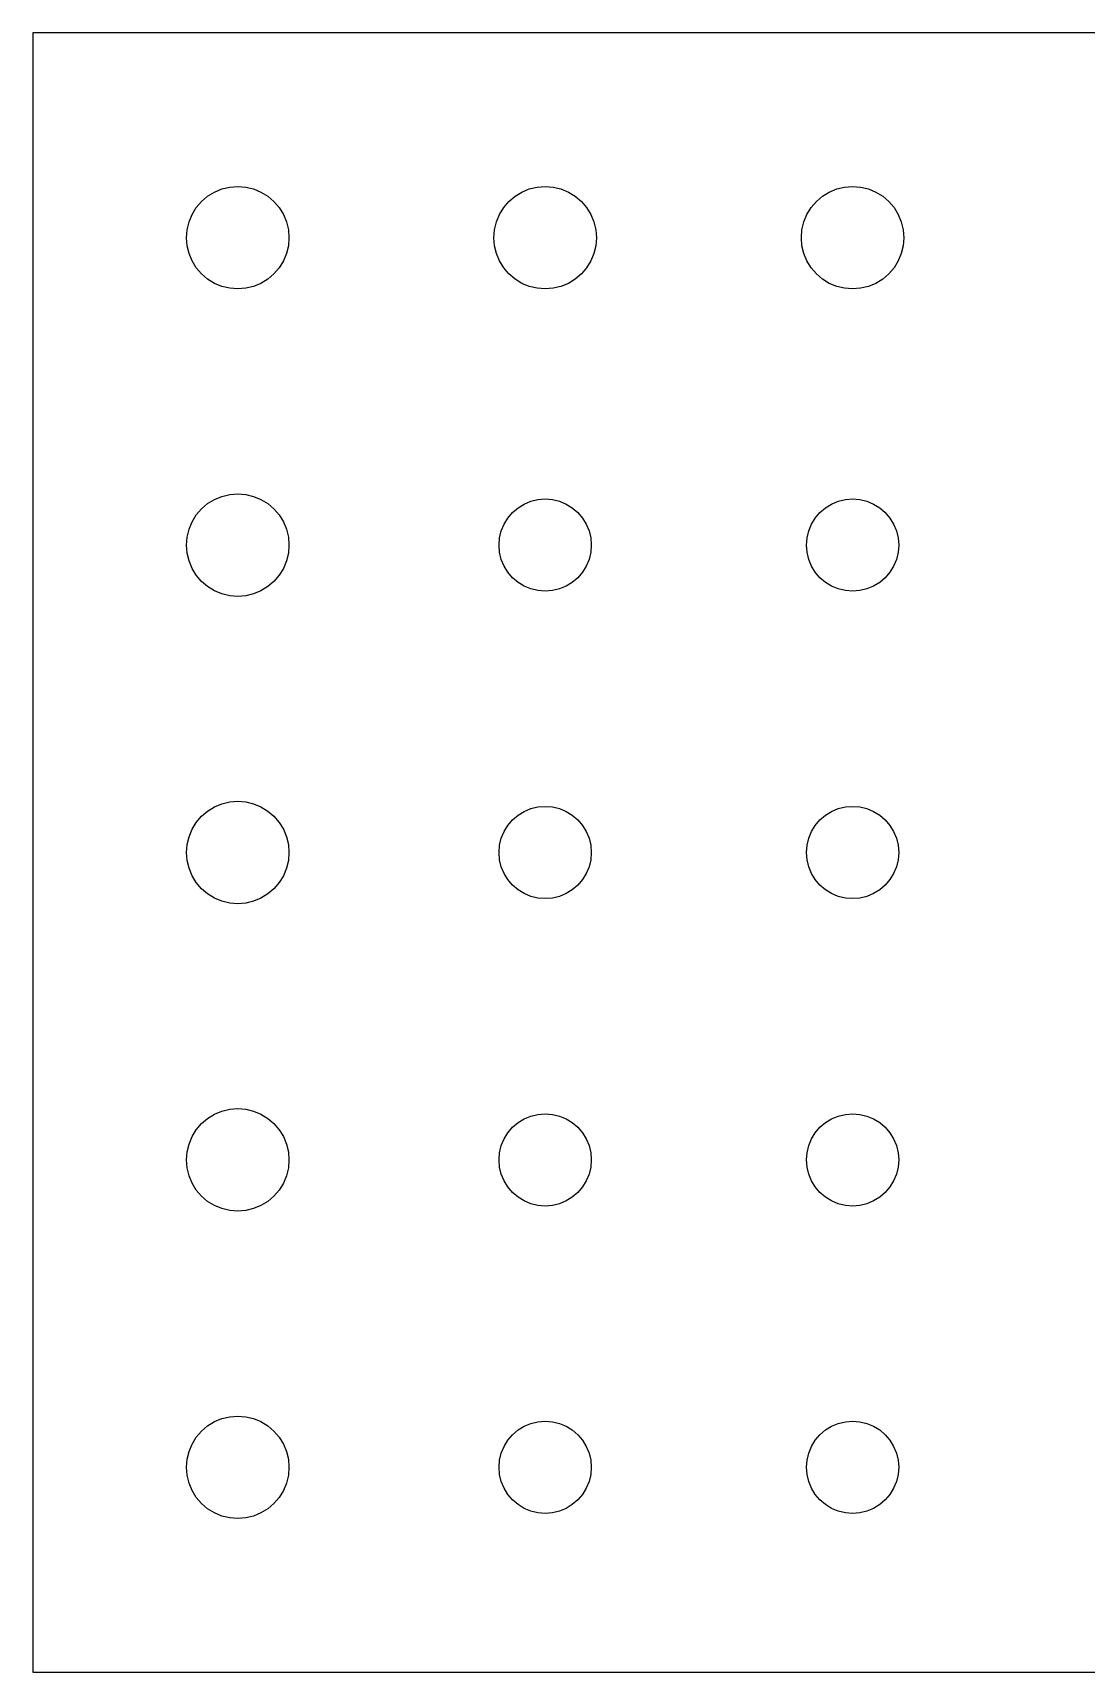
# Model space of a CAD drawing. Header units: metres. Extents: x 0 to 220, y 0 to 160.
# Drawn here: x 0 to 102.8, y 0 to 160 of the extents above; entities that cross this region are included whole.
import ezdxf

# ---------------------------------------------------------------- set-up
doc = ezdxf.new("R2010")
doc.units = ezdxf.units.M

msp = doc.modelspace()

# ---------------------------------------------------------------- linework, layer by layer
for p, q in [((220, 160), (0, 160)), ((0, 160), (0, 0)), ((16.4645, 143.536), (17.0611, 144.045)), ((17.0611, 144.045), (17.73, 144.455)), ((17.73, 144.455), (18.4549, 144.755)), ((18.4549, 144.755), (19.2178, 144.938)), ((19.2178, 144.938), (20, 145)), ((20, 145), (20.7822, 144.938)), ((20.7822, 144.938), (21.5451, 144.755)), ((21.5451, 144.755), (22.2699, 144.455)), ((22.2699, 144.455), (22.9389, 144.045)), ((22.9389, 144.045), (23.5355, 143.536)), ((46.4645, 143.536), (47.0611, 144.045)), ((47.0611, 144.045), (47.73, 144.455)), ((47.73, 144.455), (48.4549, 144.755)), ((48.4549, 144.755), (49.2178, 144.938)), ((49.2178, 144.938), (50, 145)), ((50, 145), (50.7822, 144.938)), ((50.7822, 144.938), (51.5451, 144.755)), ((51.5451, 144.755), (52.2699, 144.455)), ((52.2699, 144.455), (52.9389, 144.045)), ((52.9389, 144.045), (53.5355, 143.536)), ((76.4645, 143.536), (77.0611, 144.045)), ((77.0611, 144.045), (77.73, 144.455)), ((77.73, 144.455), (78.4549, 144.755)), ((78.4549, 144.755), (79.2178, 144.938)), ((79.2178, 144.938), (80, 145)), ((80, 145), (80.7822, 144.938)), ((80.7822, 144.938), (81.5451, 144.755)), ((81.5451, 144.755), (82.2699, 144.455)), ((82.2699, 144.455), (82.9389, 144.045)), ((82.9389, 144.045), (83.5355, 143.536)), ((15.545, 142.27), (15.9549, 142.939)), ((15.9549, 142.939), (16.4645, 143.536)), ((23.5355, 143.536), (24.0451, 142.939)), ((24.0451, 142.939), (24.455, 142.27)), ((45.545, 142.27), (45.9549, 142.939)), ((45.9549, 142.939), (46.4645, 143.536)), ((53.5355, 143.536), (54.0451, 142.939)), ((54.0451, 142.939), (54.455, 142.27)), ((75.545, 142.27), (75.9549, 142.939)), ((75.9549, 142.939), (76.4645, 143.536)), ((83.5355, 143.536), (84.0451, 142.939)), ((84.0451, 142.939), (84.455, 142.27)), ((15.0616, 140.782), (15.2447, 141.545)), ((15.2447, 141.545), (15.545, 142.27)), ((24.455, 142.27), (24.7553, 141.545)), ((24.7553, 141.545), (24.9384, 140.782)), ((45.0616, 140.782), (45.2447, 141.545)), ((45.2447, 141.545), (45.545, 142.27)), ((54.455, 142.27), (54.7553, 141.545)), ((54.7553, 141.545), (54.9384, 140.782)), ((75.0616, 140.782), (75.2447, 141.545)), ((75.2447, 141.545), (75.545, 142.27)), ((84.455, 142.27), (84.7553, 141.545)), ((84.7553, 141.545), (84.9384, 140.782)), ((15, 140), (15.0616, 140.782)), ((15.0616, 139.218), (15, 140)), ((15.2447, 138.455), (15.0616, 139.218)), ((24.9384, 139.218), (24.7553, 138.455)), ((24.9384, 140.782), (25, 140)), ((25, 140), (24.9384, 139.218)), ((45, 140), (45.0616, 140.782)), ((45.0616, 139.218), (45, 140)), ((45.2447, 138.455), (45.0616, 139.218)), ((54.9384, 139.218), (54.7553, 138.455)), ((54.9384, 140.782), (55, 140)), ((55, 140), (54.9384, 139.218)), ((75, 140), (75.0616, 140.782)), ((75.0616, 139.218), (75, 140)), ((75.2447, 138.455), (75.0616, 139.218)), ((84.9384, 139.218), (84.7553, 138.455)), ((84.9384, 140.782), (85, 140)), ((85, 140), (84.9384, 139.218)), ((15.545, 137.73), (15.2447, 138.455)), ((15.9549, 137.061), (15.545, 137.73)), ((24.455, 137.73), (24.0451, 137.061)), ((24.7553, 138.455), (24.455, 137.73)), ((45.545, 137.73), (45.2447, 138.455)), ((45.9549, 137.061), (45.545, 137.73)), ((54.455, 137.73), (54.0451, 137.061)), ((54.7553, 138.455), (54.455, 137.73)), ((75.545, 137.73), (75.2447, 138.455)), ((75.9549, 137.061), (75.545, 137.73)), ((84.455, 137.73), (84.0451, 137.061)), ((84.7553, 138.455), (84.455, 137.73)), ((16.4645, 136.464), (15.9549, 137.061)), ((17.0611, 135.955), (16.4645, 136.464)), ((23.5355, 136.464), (22.9389, 135.955)), ((24.0451, 137.061), (23.5355, 136.464)), ((46.4645, 136.464), (45.9549, 137.061)), ((47.0611, 135.955), (46.4645, 136.464)), ((53.5355, 136.464), (52.9389, 135.955)), ((54.0451, 137.061), (53.5355, 136.464)), ((76.4645, 136.464), (75.9549, 137.061)), ((77.0611, 135.955), (76.4645, 136.464)), ((83.5355, 136.464), (82.9389, 135.955)), ((84.0451, 137.061), (83.5355, 136.464)), ((17.73, 135.545), (17.0611, 135.955)), ((18.4549, 135.245), (17.73, 135.545)), ((19.2178, 135.062), (18.4549, 135.245)), ((20, 135), (19.2178, 135.062)), ((20.7822, 135.062), (20, 135)), ((21.5451, 135.245), (20.7822, 135.062)), ((22.2699, 135.545), (21.5451, 135.245)), ((22.9389, 135.955), (22.2699, 135.545)), ((47.73, 135.545), (47.0611, 135.955)), ((48.4549, 135.245), (47.73, 135.545)), ((49.2178, 135.062), (48.4549, 135.245)), ((50, 135), (49.2178, 135.062)), ((50.7822, 135.062), (50, 135)), ((51.5451, 135.245), (50.7822, 135.062)), ((52.2699, 135.545), (51.5451, 135.245)), ((52.9389, 135.955), (52.2699, 135.545)), ((77.73, 135.545), (77.0611, 135.955)), ((78.4549, 135.245), (77.73, 135.545)), ((79.2178, 135.062), (78.4549, 135.245)), ((80, 135), (79.2178, 135.062)), ((80.7822, 135.062), (80, 135)), ((81.5451, 135.245), (80.7822, 135.062)), ((82.2699, 135.545), (81.5451, 135.245)), ((82.9389, 135.955), (82.2699, 135.545)), ((16.4645, 113.536), (17.0611, 114.045)), ((17.0611, 114.045), (17.73, 114.455)), ((17.73, 114.455), (18.4549, 114.755)), ((18.4549, 114.755), (19.2178, 114.938)), ((19.2178, 114.938), (20, 115)), ((20, 115), (20.7822, 114.938)), ((20.7822, 114.938), (21.5451, 114.755)), ((21.5451, 114.755), (22.2699, 114.455)), ((22.2699, 114.455), (22.9389, 114.045)), ((22.9389, 114.045), (23.5355, 113.536)), ((46.818, 113.182), (47.355, 113.641)), ((47.355, 113.641), (47.957, 114.01)), ((47.957, 114.01), (48.6094, 114.28)), ((48.6094, 114.28), (49.296, 114.445)), ((49.296, 114.445), (50, 114.5)), ((50, 114.5), (50.7039, 114.445)), ((50.7039, 114.445), (51.3906, 114.28)), ((51.3906, 114.28), (52.043, 114.01)), ((52.043, 114.01), (52.645, 113.641)), ((52.645, 113.641), (53.182, 113.182)), ((76.818, 113.182), (77.355, 113.641)), ((77.355, 113.641), (77.957, 114.01)), ((77.957, 114.01), (78.6094, 114.28)), ((78.6094, 114.28), (79.296, 114.445)), ((79.296, 114.445), (80, 114.5)), ((80, 114.5), (80.7039, 114.445)), ((80.7039, 114.445), (81.3906, 114.28)), ((81.3906, 114.28), (82.043, 114.01)), ((82.043, 114.01), (82.645, 113.641)), ((82.645, 113.641), (83.182, 113.182)), ((15.2447, 111.545), (15.545, 112.27)), ((15.545, 112.27), (15.9549, 112.939)), ((15.9549, 112.939), (16.4645, 113.536)), ((23.5355, 113.536), (24.0451, 112.939)), ((24.0451, 112.939), (24.455, 112.27)), ((24.455, 112.27), (24.7553, 111.545)), ((45.7202, 111.391), (45.9905, 112.043)), ((45.9905, 112.043), (46.3594, 112.645)), ((46.3594, 112.645), (46.818, 113.182)), ((53.182, 113.182), (53.6406, 112.645)), ((53.6406, 112.645), (54.0095, 112.043)), ((54.0095, 112.043), (54.2797, 111.391)), ((75.7202, 111.391), (75.9905, 112.043)), ((75.9905, 112.043), (76.3594, 112.645)), ((76.3594, 112.645), (76.818, 113.182)), ((83.182, 113.182), (83.6406, 112.645)), ((83.6406, 112.645), (84.0095, 112.043)), ((84.0095, 112.043), (84.2797, 111.391)), ((15, 110), (15.0616, 110.782)), ((15.0616, 110.782), (15.2447, 111.545)), ((24.7553, 111.545), (24.9384, 110.782)), ((24.9384, 110.782), (25, 110)), ((45.5, 110), (45.5554, 110.704)), ((45.5554, 110.704), (45.7202, 111.391)), ((54.2797, 111.391), (54.4446, 110.704)), ((54.4446, 110.704), (54.5, 110)), ((75.5, 110), (75.5554, 110.704)), ((75.5554, 110.704), (75.7202, 111.391)), ((84.2797, 111.391), (84.4446, 110.704)), ((84.4446, 110.704), (84.5, 110)), ((15.0616, 109.218), (15, 110)), ((15.2447, 108.455), (15.0616, 109.218)), ((24.9384, 109.218), (24.7553, 108.455)), ((25, 110), (24.9384, 109.218)), ((45.5554, 109.296), (45.5, 110)), ((45.7202, 108.609), (45.5554, 109.296)), ((54.4446, 109.296), (54.2797, 108.609)), ((54.5, 110), (54.4446, 109.296)), ((75.5554, 109.296), (75.5, 110)), ((75.7202, 108.609), (75.5554, 109.296)), ((84.4446, 109.296), (84.2797, 108.609)), ((84.5, 110), (84.4446, 109.296)), ((15.545, 107.73), (15.2447, 108.455)), ((15.9549, 107.061), (15.545, 107.73)), ((24.455, 107.73), (24.0451, 107.061)), ((24.7553, 108.455), (24.455, 107.73)), ((45.9905, 107.957), (45.7202, 108.609)), ((46.3594, 107.355), (45.9905, 107.957)), ((46.818, 106.818), (46.3594, 107.355)), ((53.6406, 107.355), (53.182, 106.818)), ((54.0095, 107.957), (53.6406, 107.355)), ((54.2797, 108.609), (54.0095, 107.957)), ((75.9905, 107.957), (75.7202, 108.609)), ((76.3594, 107.355), (75.9905, 107.957)), ((76.818, 106.818), (76.3594, 107.355)), ((83.6406, 107.355), (83.182, 106.818)), ((84.0095, 107.957), (83.6406, 107.355)), ((84.2797, 108.609), (84.0095, 107.957)), ((16.4645, 106.464), (15.9549, 107.061)), ((17.0611, 105.955), (16.4645, 106.464)), ((17.73, 105.545), (17.0611, 105.955)), ((22.9389, 105.955), (22.2699, 105.545)), ((23.5355, 106.464), (22.9389, 105.955)), ((24.0451, 107.061), (23.5355, 106.464)), ((47.355, 106.359), (46.818, 106.818)), ((47.957, 105.99), (47.355, 106.359)), ((48.6094, 105.72), (47.957, 105.99)), ((49.296, 105.555), (48.6094, 105.72)), ((51.3906, 105.72), (50.7039, 105.555)), ((52.043, 105.99), (51.3906, 105.72)), ((52.645, 106.359), (52.043, 105.99)), ((53.182, 106.818), (52.645, 106.359)), ((77.355, 106.359), (76.818, 106.818)), ((77.957, 105.99), (77.355, 106.359)), ((78.6094, 105.72), (77.957, 105.99)), ((79.296, 105.555), (78.6094, 105.72)), ((81.3906, 105.72), (80.7039, 105.555)), ((82.043, 105.99), (81.3906, 105.72)), ((82.645, 106.359), (82.043, 105.99)), ((83.182, 106.818), (82.645, 106.359)), ((18.4549, 105.245), (17.73, 105.545)), ((19.2178, 105.062), (18.4549, 105.245)), ((20, 105), (19.2178, 105.062)), ((20.7822, 105.062), (20, 105)), ((21.5451, 105.245), (20.7822, 105.062)), ((22.2699, 105.545), (21.5451, 105.245)), ((50, 105.5), (49.296, 105.555)), ((50.7039, 105.555), (50, 105.5)), ((80, 105.5), (79.296, 105.555)), ((80.7039, 105.555), (80, 105.5)), ((18.4549, 84.7553), (19.2178, 84.9384)), ((19.2178, 84.9384), (20, 85)), ((20, 85), (20.7822, 84.9384)), ((20.7822, 84.9384), (21.5451, 84.7553)), ((15.9549, 82.9389), (16.4645, 83.5355)), ((16.4645, 83.5355), (17.0611, 84.0451)), ((17.0611, 84.0451), (17.73, 84.455)), ((17.73, 84.455), (18.4549, 84.7553)), ((21.5451, 84.7553), (22.2699, 84.455)), ((22.2699, 84.455), (22.9389, 84.0451)), ((22.9389, 84.0451), (23.5355, 83.5355)), ((23.5355, 83.5355), (24.0451, 82.9389)), ((46.818, 83.182), (47.355, 83.6406)), ((47.355, 83.6406), (47.957, 84.0095)), ((47.957, 84.0095), (48.6094, 84.2797)), ((48.6094, 84.2797), (49.296, 84.4446)), ((49.296, 84.4446), (50, 84.5)), ((50, 84.5), (50.7039, 84.4446)), ((50.7039, 84.4446), (51.3906, 84.2797)), ((51.3906, 84.2797), (52.043, 84.0095)), ((52.043, 84.0095), (52.645, 83.6406)), ((52.645, 83.6406), (53.182, 83.182)), ((76.818, 83.182), (77.355, 83.6406)), ((77.355, 83.6406), (77.957, 84.0095)), ((77.957, 84.0095), (78.6094, 84.2797)), ((78.6094, 84.2797), (79.296, 84.4446)), ((79.296, 84.4446), (80, 84.5)), ((80, 84.5), (80.7039, 84.4446)), ((80.7039, 84.4446), (81.3906, 84.2797)), ((81.3906, 84.2797), (82.043, 84.0095)), ((82.043, 84.0095), (82.645, 83.6406)), ((82.645, 83.6406), (83.182, 83.182)), ((15.2447, 81.5451), (15.545, 82.2699)), ((15.545, 82.2699), (15.9549, 82.9389)), ((24.0451, 82.9389), (24.455, 82.2699)), ((24.455, 82.2699), (24.7553, 81.5451)), ((45.7202, 81.3906), (45.9905, 82.043)), ((45.9905, 82.043), (46.3594, 82.645)), ((46.3594, 82.645), (46.818, 83.182)), ((53.182, 83.182), (53.6406, 82.645)), ((53.6406, 82.645), (54.0095, 82.043)), ((54.0095, 82.043), (54.2797, 81.3906)), ((75.7202, 81.3906), (75.9905, 82.043)), ((75.9905, 82.043), (76.3594, 82.645)), ((76.3594, 82.645), (76.818, 83.182)), ((83.182, 83.182), (83.6406, 82.645)), ((83.6406, 82.645), (84.0095, 82.043)), ((84.0095, 82.043), (84.2797, 81.3906)), ((15, 80), (15.0616, 80.7822)), ((15.0616, 79.2178), (15, 80)), ((15.0616, 80.7822), (15.2447, 81.5451)), ((24.7553, 81.5451), (24.9384, 80.7822)), ((24.9384, 80.7822), (25, 80)), ((25, 80), (24.9384, 79.2178)), ((45.5, 80), (45.5554, 80.7039)), ((45.5554, 79.296), (45.5, 80)), ((45.5554, 80.7039), (45.7202, 81.3906)), ((54.2797, 81.3906), (54.4446, 80.7039)), ((54.4446, 80.7039), (54.5, 80)), ((54.5, 80), (54.4446, 79.296)), ((75.5, 80), (75.5554, 80.7039)), ((75.5554, 79.296), (75.5, 80)), ((75.5554, 80.7039), (75.7202, 81.3906)), ((84.2797, 81.3906), (84.4446, 80.7039)), ((84.4446, 80.7039), (84.5, 80)), ((84.5, 80), (84.4446, 79.296)), ((15.2447, 78.4549), (15.0616, 79.2178)), ((15.545, 77.73), (15.2447, 78.4549)), ((24.7553, 78.4549), (24.455, 77.73)), ((24.9384, 79.2178), (24.7553, 78.4549)), ((45.7202, 78.6094), (45.5554, 79.296)), ((45.9905, 77.957), (45.7202, 78.6094)), ((54.2797, 78.6094), (54.0095, 77.957)), ((54.4446, 79.296), (54.2797, 78.6094)), ((75.7202, 78.6094), (75.5554, 79.296)), ((75.9905, 77.957), (75.7202, 78.6094)), ((84.2797, 78.6094), (84.0095, 77.957)), ((84.4446, 79.296), (84.2797, 78.6094)), ((15.9549, 77.0611), (15.545, 77.73)), ((16.4645, 76.4645), (15.9549, 77.0611)), ((24.0451, 77.0611), (23.5355, 76.4645)), ((24.455, 77.73), (24.0451, 77.0611)), ((46.3594, 77.355), (45.9905, 77.957)), ((46.818, 76.818), (46.3594, 77.355)), ((47.355, 76.3594), (46.818, 76.818)), ((53.182, 76.818), (52.645, 76.3594)), ((53.6406, 77.355), (53.182, 76.818)), ((54.0095, 77.957), (53.6406, 77.355)), ((76.3594, 77.355), (75.9905, 77.957)), ((76.818, 76.818), (76.3594, 77.355)), ((77.355, 76.3594), (76.818, 76.818)), ((83.182, 76.818), (82.645, 76.3594)), ((83.6406, 77.355), (83.182, 76.818)), ((84.0095, 77.957), (83.6406, 77.355)), ((17.0611, 75.9549), (16.4645, 76.4645)), ((17.73, 75.545), (17.0611, 75.9549)), ((18.4549, 75.2447), (17.73, 75.545)), ((19.2178, 75.0616), (18.4549, 75.2447)), ((21.5451, 75.2447), (20.7822, 75.0616)), ((22.2699, 75.545), (21.5451, 75.2447)), ((22.9389, 75.9549), (22.2699, 75.545)), ((23.5355, 76.4645), (22.9389, 75.9549)), ((47.957, 75.9905), (47.355, 76.3594)), ((48.6094, 75.7202), (47.957, 75.9905)), ((49.296, 75.5554), (48.6094, 75.7202)), ((50, 75.5), (49.296, 75.5554)), ((50.7039, 75.5554), (50, 75.5)), ((51.3906, 75.7202), (50.7039, 75.5554)), ((52.043, 75.9905), (51.3906, 75.7202)), ((52.645, 76.3594), (52.043, 75.9905)), ((77.957, 75.9905), (77.355, 76.3594)), ((78.6094, 75.7202), (77.957, 75.9905)), ((79.296, 75.5554), (78.6094, 75.7202)), ((80, 75.5), (79.296, 75.5554)), ((80.7039, 75.5554), (80, 75.5)), ((81.3906, 75.7202), (80.7039, 75.5554)), ((82.043, 75.9905), (81.3906, 75.7202)), ((82.645, 76.3594), (82.043, 75.9905)), ((20, 75), (19.2178, 75.0616)), ((20.7822, 75.0616), (20, 75)), ((17.0611, 54.0451), (17.73, 54.455)), ((17.73, 54.455), (18.4549, 54.7553)), ((18.4549, 54.7553), (19.2178, 54.9384)), ((19.2178, 54.9384), (20, 55)), ((20, 55), (20.7822, 54.9384)), ((20.7822, 54.9384), (21.5451, 54.7553)), ((21.5451, 54.7553), (22.2699, 54.455)), ((22.2699, 54.455), (22.9389, 54.0451)), ((48.6094, 54.2797), (49.296, 54.4446)), ((49.296, 54.4446), (50, 54.5)), ((50, 54.5), (50.7039, 54.4446)), ((50.7039, 54.4446), (51.3906, 54.2797)), ((78.6094, 54.2797), (79.296, 54.4446)), ((79.296, 54.4446), (80, 54.5)), ((80, 54.5), (80.7039, 54.4446)), ((80.7039, 54.4446), (81.3906, 54.2797)), ((15.545, 52.2699), (15.9549, 52.9389)), ((15.9549, 52.9389), (16.4645, 53.5355)), ((16.4645, 53.5355), (17.0611, 54.0451)), ((22.9389, 54.0451), (23.5355, 53.5355)), ((23.5355, 53.5355), (24.0451, 52.9389)), ((24.0451, 52.9389), (24.455, 52.2699)), ((46.3594, 52.645), (46.818, 53.182)), ((46.818, 53.182), (47.355, 53.6406)), ((47.355, 53.6406), (47.957, 54.0095)), ((47.957, 54.0095), (48.6094, 54.2797)), ((51.3906, 54.2797), (52.043, 54.0095)), ((52.043, 54.0095), (52.645, 53.6406)), ((52.645, 53.6406), (53.182, 53.182)), ((53.182, 53.182), (53.6406, 52.645)), ((76.3594, 52.645), (76.818, 53.182)), ((76.818, 53.182), (77.355, 53.6406)), ((77.355, 53.6406), (77.957, 54.0095)), ((77.957, 54.0095), (78.6094, 54.2797)), ((81.3906, 54.2797), (82.043, 54.0095)), ((82.043, 54.0095), (82.645, 53.6406)), ((82.645, 53.6406), (83.182, 53.182)), ((83.182, 53.182), (83.6406, 52.645)), ((15.0616, 50.7822), (15.2447, 51.5451)), ((15.2447, 51.5451), (15.545, 52.2699)), ((24.455, 52.2699), (24.7553, 51.5451)), ((24.7553, 51.5451), (24.9384, 50.7822)), ((45.5554, 50.7039), (45.7202, 51.3906)), ((45.7202, 51.3906), (45.9905, 52.043)), ((45.9905, 52.043), (46.3594, 52.645)), ((53.6406, 52.645), (54.0095, 52.043)), ((54.0095, 52.043), (54.2797, 51.3906)), ((54.2797, 51.3906), (54.4446, 50.7039)), ((75.5554, 50.7039), (75.7202, 51.3906)), ((75.7202, 51.3906), (75.9905, 52.043)), ((75.9905, 52.043), (76.3594, 52.645)), ((83.6406, 52.645), (84.0095, 52.043)), ((84.0095, 52.043), (84.2797, 51.3906)), ((84.2797, 51.3906), (84.4446, 50.7039)), ((15, 50), (15.0616, 50.7822)), ((15.0616, 49.2178), (15, 50)), ((24.9384, 50.7822), (25, 50)), ((25, 50), (24.9384, 49.2178)), ((45.5, 50), (45.5554, 50.7039)), ((45.5554, 49.296), (45.5, 50)), ((54.4446, 50.7039), (54.5, 50)), ((54.5, 50), (54.4446, 49.296)), ((75.5, 50), (75.5554, 50.7039)), ((75.5554, 49.296), (75.5, 50)), ((84.4446, 50.7039), (84.5, 50)), ((84.5, 50), (84.4446, 49.296)), ((15.2447, 48.4549), (15.0616, 49.2178)), ((15.545, 47.73), (15.2447, 48.4549)), ((24.7553, 48.4549), (24.455, 47.73)), ((24.9384, 49.2178), (24.7553, 48.4549)), ((45.7202, 48.6094), (45.5554, 49.296)), ((45.9905, 47.957), (45.7202, 48.6094)), ((54.2797, 48.6094), (54.0095, 47.957)), ((54.4446, 49.296), (54.2797, 48.6094)), ((75.7202, 48.6094), (75.5554, 49.296)), ((75.9905, 47.957), (75.7202, 48.6094)), ((84.2797, 48.6094), (84.0095, 47.957)), ((84.4446, 49.296), (84.2797, 48.6094)), ((15.9549, 47.0611), (15.545, 47.73)), ((16.4645, 46.4645), (15.9549, 47.0611)), ((17.0611, 45.9549), (16.4645, 46.4645)), ((23.5355, 46.4645), (22.9389, 45.9549)), ((24.0451, 47.0611), (23.5355, 46.4645)), ((24.455, 47.73), (24.0451, 47.0611)), ((46.3594, 47.355), (45.9905, 47.957)), ((46.818, 46.818), (46.3594, 47.355)), ((47.355, 46.3594), (46.818, 46.818)), ((53.182, 46.818), (52.645, 46.3594)), ((53.6406, 47.355), (53.182, 46.818)), ((54.0095, 47.957), (53.6406, 47.355)), ((76.3594, 47.355), (75.9905, 47.957)), ((76.818, 46.818), (76.3594, 47.355)), ((77.355, 46.3594), (76.818, 46.818)), ((83.182, 46.818), (82.645, 46.3594)), ((83.6406, 47.355), (83.182, 46.818)), ((84.0095, 47.957), (83.6406, 47.355)), ((17.73, 45.545), (17.0611, 45.9549)), ((18.4549, 45.2447), (17.73, 45.545)), ((19.2178, 45.0616), (18.4549, 45.2447)), ((20, 45), (19.2178, 45.0616)), ((20.7822, 45.0616), (20, 45)), ((21.5451, 45.2447), (20.7822, 45.0616)), ((22.2699, 45.545), (21.5451, 45.2447)), ((22.9389, 45.9549), (22.2699, 45.545)), ((47.957, 45.9905), (47.355, 46.3594)), ((48.6094, 45.7202), (47.957, 45.9905)), ((49.296, 45.5554), (48.6094, 45.7202)), ((50, 45.5), (49.296, 45.5554)), ((50.7039, 45.5554), (50, 45.5)), ((51.3906, 45.7202), (50.7039, 45.5554)), ((52.043, 45.9905), (51.3906, 45.7202)), ((52.645, 46.3594), (52.043, 45.9905)), ((77.957, 45.9905), (77.355, 46.3594)), ((78.6094, 45.7202), (77.957, 45.9905)), ((79.296, 45.5554), (78.6094, 45.7202)), ((80, 45.5), (79.296, 45.5554)), ((80.7039, 45.5554), (80, 45.5)), ((81.3906, 45.7202), (80.7039, 45.5554)), ((82.043, 45.9905), (81.3906, 45.7202)), ((82.645, 46.3594), (82.043, 45.9905)), ((16.4645, 23.5355), (17.0611, 24.0451)), ((17.0611, 24.0451), (17.73, 24.455)), ((17.73, 24.455), (18.4549, 24.7553)), ((18.4549, 24.7553), (19.2178, 24.9384)), ((19.2178, 24.9384), (20, 25)), ((20, 25), (20.7822, 24.9384)), ((20.7822, 24.9384), (21.5451, 24.7553)), ((21.5451, 24.7553), (22.2699, 24.455)), ((22.2699, 24.455), (22.9389, 24.0451)), ((22.9389, 24.0451), (23.5355, 23.5355)), ((47.355, 23.6406), (47.957, 24.0095)), ((47.957, 24.0095), (48.6094, 24.2797)), ((48.6094, 24.2797), (49.296, 24.4446)), ((49.296, 24.4446), (50, 24.5)), ((50, 24.5), (50.7039, 24.4446)), ((50.7039, 24.4446), (51.3906, 24.2797)), ((51.3906, 24.2797), (52.043, 24.0095)), ((52.043, 24.0095), (52.645, 23.6406)), ((77.355, 23.6406), (77.957, 24.0095)), ((77.957, 24.0095), (78.6094, 24.2797)), ((78.6094, 24.2797), (79.296, 24.4446)), ((79.296, 24.4446), (80, 24.5)), ((80, 24.5), (80.7039, 24.4446)), ((80.7039, 24.4446), (81.3906, 24.2797)), ((81.3906, 24.2797), (82.043, 24.0095)), ((82.043, 24.0095), (82.645, 23.6406)), ((15.545, 22.2699), (15.9549, 22.9389)), ((15.9549, 22.9389), (16.4645, 23.5355)), ((23.5355, 23.5355), (24.0451, 22.9389)), ((24.0451, 22.9389), (24.455, 22.2699)), ((45.9905, 22.043), (46.3594, 22.645)), ((46.3594, 22.645), (46.818, 23.182)), ((46.818, 23.182), (47.355, 23.6406)), ((52.645, 23.6406), (53.182, 23.182)), ((53.182, 23.182), (53.6406, 22.645)), ((53.6406, 22.645), (54.0095, 22.043)), ((75.9905, 22.043), (76.3594, 22.645)), ((76.3594, 22.645), (76.818, 23.182)), ((76.818, 23.182), (77.355, 23.6406)), ((82.645, 23.6406), (83.182, 23.182)), ((83.182, 23.182), (83.6406, 22.645)), ((83.6406, 22.645), (84.0095, 22.043)), ((15.0616, 20.7822), (15.2447, 21.5451)), ((15.2447, 21.5451), (15.545, 22.2699)), ((24.455, 22.2699), (24.7553, 21.5451)), ((24.7553, 21.5451), (24.9384, 20.7822)), ((45.5554, 20.7039), (45.7202, 21.3906)), ((45.7202, 21.3906), (45.9905, 22.043)), ((54.0095, 22.043), (54.2797, 21.3906)), ((54.2797, 21.3906), (54.4446, 20.7039)), ((75.5554, 20.7039), (75.7202, 21.3906)), ((75.7202, 21.3906), (75.9905, 22.043)), ((84.0095, 22.043), (84.2797, 21.3906)), ((84.2797, 21.3906), (84.4446, 20.7039)), ((15, 20), (15.0616, 20.7822)), ((15.0616, 19.2178), (15, 20)), ((15.2447, 18.4549), (15.0616, 19.2178)), ((24.9384, 19.2178), (24.7553, 18.4549)), ((24.9384, 20.7822), (25, 20)), ((25, 20), (24.9384, 19.2178)), ((45.5, 20), (45.5554, 20.7039)), ((45.5554, 19.296), (45.5, 20)), ((45.7202, 18.6094), (45.5554, 19.296)), ((54.4446, 19.296), (54.2797, 18.6094)), ((54.4446, 20.7039), (54.5, 20)), ((54.5, 20), (54.4446, 19.296)), ((75.5, 20), (75.5554, 20.7039)), ((75.5554, 19.296), (75.5, 20)), ((75.7202, 18.6094), (75.5554, 19.296)), ((84.4446, 19.296), (84.2797, 18.6094)), ((84.4446, 20.7039), (84.5, 20)), ((84.5, 20), (84.4446, 19.296)), ((15.545, 17.73), (15.2447, 18.4549)), ((15.9549, 17.0611), (15.545, 17.73)), ((24.455, 17.73), (24.0451, 17.0611)), ((24.7553, 18.4549), (24.455, 17.73)), ((45.9905, 17.957), (45.7202, 18.6094)), ((46.3594, 17.355), (45.9905, 17.957)), ((54.0095, 17.957), (53.6406, 17.355)), ((54.2797, 18.6094), (54.0095, 17.957)), ((75.9905, 17.957), (75.7202, 18.6094)), ((76.3594, 17.355), (75.9905, 17.957)), ((84.0095, 17.957), (83.6406, 17.355)), ((84.2797, 18.6094), (84.0095, 17.957)), ((16.4645, 16.4645), (15.9549, 17.0611)), ((17.0611, 15.9549), (16.4645, 16.4645)), ((23.5355, 16.4645), (22.9389, 15.9549)), ((24.0451, 17.0611), (23.5355, 16.4645)), ((46.818, 16.818), (46.3594, 17.355)), ((47.355, 16.3594), (46.818, 16.818)), ((47.957, 15.9905), (47.355, 16.3594)), ((52.645, 16.3594), (52.043, 15.9905)), ((53.182, 16.818), (52.645, 16.3594)), ((53.6406, 17.355), (53.182, 16.818)), ((76.818, 16.818), (76.3594, 17.355)), ((77.355, 16.3594), (76.818, 16.818)), ((77.957, 15.9905), (77.355, 16.3594)), ((82.645, 16.3594), (82.043, 15.9905)), ((83.182, 16.818), (82.645, 16.3594)), ((83.6406, 17.355), (83.182, 16.818)), ((17.73, 15.545), (17.0611, 15.9549)), ((18.4549, 15.2447), (17.73, 15.545)), ((19.2178, 15.0616), (18.4549, 15.2447)), ((20, 15), (19.2178, 15.0616)), ((20.7822, 15.0616), (20, 15)), ((21.5451, 15.2447), (20.7822, 15.0616)), ((22.2699, 15.545), (21.5451, 15.2447)), ((22.9389, 15.9549), (22.2699, 15.545)), ((48.6094, 15.7202), (47.957, 15.9905)), ((49.296, 15.5554), (48.6094, 15.7202)), ((50, 15.5), (49.296, 15.5554)), ((50.7039, 15.5554), (50, 15.5)), ((51.3906, 15.7202), (50.7039, 15.5554)), ((52.043, 15.9905), (51.3906, 15.7202)), ((78.6094, 15.7202), (77.957, 15.9905)), ((79.296, 15.5554), (78.6094, 15.7202)), ((80, 15.5), (79.296, 15.5554)), ((80.7039, 15.5554), (80, 15.5)), ((81.3906, 15.7202), (80.7039, 15.5554)), ((82.043, 15.9905), (81.3906, 15.7202)), ((0, 0), (220, 0))]:
    msp.add_line(p, q)

doc.saveas('drawing.dxf')
